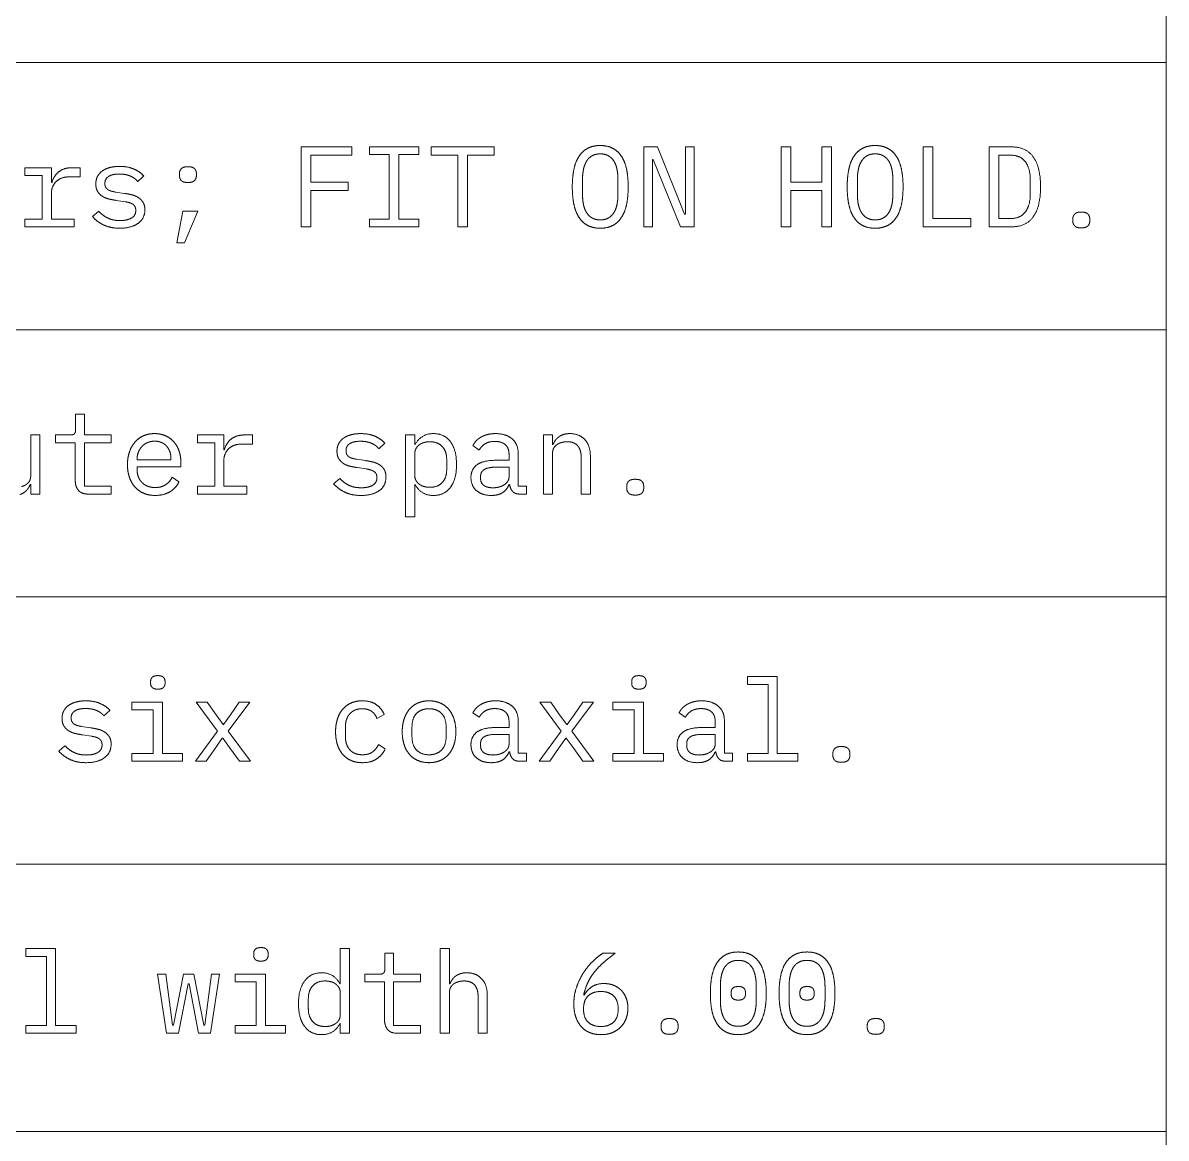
# Model space of a CAD drawing. Header units: millimetres. Extents: x 25 to 584, y 11 to 410.
# Drawn here: x 536.8 to 566.75, y 44.17 to 73.39 of the extents above; entities that cross this region are included whole.
import ezdxf

# ---------------------------------------------------------------- set-up
doc = ezdxf.new("R2010")
doc.units = ezdxf.units.MM
doc.layers.add('dims', color=7, linetype='Continuous', lineweight=5)

msp = doc.modelspace()

# ---------------------------------------------------------------- linework, layer by layer
at = {"layer": 'dims'}
for p, q in [((566.75, 30.35), (566.75, 135.35)), ((432.22, 72.35), (566.75, 72.35)), ((544.098, 70.14), (544.098, 68.046)), ((545.418, 70.14), (544.098, 70.14)), ((545.418, 69.921), (545.418, 70.14)), ((545.88, 70.14), (545.88, 69.939)), ((547.176, 70.14), (545.88, 70.14)), ((547.176, 69.939), (547.176, 70.14)), ((547.503, 70.14), (547.503, 69.921)), ((549.153, 70.14), (547.503, 70.14)), ((549.153, 69.921), (549.153, 70.14)), ((553.068, 70.14), (553.068, 68.046)), ((553.425, 70.14), (553.068, 70.14)), ((554.139, 68.376), (553.425, 70.14)), ((554.16, 70.14), (554.16, 68.376)), ((554.388, 70.14), (554.16, 70.14)), ((554.388, 68.046), (554.388, 70.14)), ((556.668, 70.14), (556.668, 68.046)), ((556.92, 70.14), (556.668, 70.14)), ((556.92, 69.216), (556.92, 70.14)), ((557.736, 70.14), (557.736, 69.216)), ((557.988, 70.14), (557.736, 70.14)), ((557.988, 68.046), (557.988, 70.14)), ((560.388, 70.14), (560.388, 68.046)), ((560.64, 70.14), (560.388, 70.14)), ((560.64, 68.265), (560.64, 70.14)), ((562.113, 70.14), (562.113, 68.046)), ((562.698, 70.14), (562.113, 70.14)), ((544.35, 69.921), (545.418, 69.921)), ((544.35, 69.216), (544.35, 69.921)), ((545.88, 69.939), (546.402, 69.939)), ((546.402, 69.939), (546.402, 68.247)), ((546.654, 69.939), (547.176, 69.939)), ((546.654, 68.247), (546.654, 69.939)), ((547.503, 69.921), (548.202, 69.921)), ((548.202, 69.921), (548.202, 68.046)), ((548.454, 69.921), (549.153, 69.921)), ((548.454, 68.046), (548.454, 69.921)), ((553.296, 69.81), (553.317, 69.81)), ((553.296, 68.046), (553.296, 69.81)), ((553.317, 69.81), (554.031, 68.046)), ((562.365, 69.921), (562.686, 69.921)), ((562.365, 68.265), (562.365, 69.921)), ((536.859, 69.594), (536.859, 69.39)), ((537.552, 69.594), (536.859, 69.594)), ((537.552, 69.204), (537.552, 69.594)), ((538.305, 69.594), (538.089, 69.594)), ((538.305, 69.354), (538.305, 69.594)), ((536.859, 69.39), (537.312, 69.39)), ((537.312, 69.39), (537.312, 68.25)), ((537.567, 69.204), (537.552, 69.204)), ((538.014, 69.354), (538.305, 69.354)), ((539.814, 69.234), (539.97, 69.381)), ((540.906, 69.441), (540.906, 69.387)), ((541.35, 69.387), (541.35, 69.441)), ((545.328, 69.216), (544.35, 69.216)), ((545.328, 68.997), (545.328, 69.216)), ((551.463, 68.922), (551.463, 69.264)), ((552.393, 69.264), (552.393, 68.922)), ((557.736, 69.216), (556.92, 69.216)), ((558.663, 68.922), (558.663, 69.264)), ((559.593, 69.264), (559.593, 68.922)), ((563.193, 69.255), (563.193, 68.931)), ((537.552, 68.25), (537.552, 68.919)), ((539.469, 68.922), (539.226, 68.958)), ((544.35, 68.997), (545.328, 68.997)), ((544.35, 68.046), (544.35, 68.997)), ((556.92, 68.997), (557.736, 68.997)), ((556.92, 68.046), (556.92, 68.997)), ((557.736, 68.997), (557.736, 68.046)), ((539.247, 68.739), (539.49, 68.703)), ((538.791, 68.454), (538.629, 68.313)), ((540.999, 68.454), (540.84, 67.623)), ((541.386, 68.454), (540.999, 68.454)), ((541.041, 67.623), (541.386, 68.454)), ((554.16, 68.376), (554.139, 68.376)), ((536.859, 68.25), (536.859, 68.046)), ((537.312, 68.25), (536.859, 68.25)), ((536.859, 68.046), (538.152, 68.046)), ((538.152, 68.25), (537.552, 68.25)), ((538.152, 68.046), (538.152, 68.25)), ((544.098, 68.046), (544.35, 68.046)), ((545.88, 68.247), (545.88, 68.046)), ((546.402, 68.247), (545.88, 68.247)), ((545.88, 68.046), (547.176, 68.046)), ((547.176, 68.247), (546.654, 68.247)), ((547.176, 68.046), (547.176, 68.247)), ((548.202, 68.046), (548.454, 68.046)), ((553.068, 68.046), (553.296, 68.046)), ((554.031, 68.046), (554.388, 68.046)), ((556.668, 68.046), (556.92, 68.046)), ((557.736, 68.046), (557.988, 68.046)), ((560.388, 68.046), (561.633, 68.046)), ((561.633, 68.265), (560.64, 68.265)), ((561.633, 68.046), (561.633, 68.265)), ((562.113, 68.046), (562.698, 68.046)), ((562.686, 68.265), (562.365, 68.265)), ((564.306, 68.253), (564.306, 68.199)), ((564.75, 68.199), (564.75, 68.253)), ((540.84, 67.623), (541.041, 67.623)), ((432.22, 65.35), (566.75, 65.35)), ((538.186, 63.14), (538.186, 62.735)), ((538.417, 63.14), (538.186, 63.14)), ((538.417, 62.594), (538.417, 63.14)), ((537.01, 62.594), (537.01, 61.52)), ((537.25, 62.594), (537.01, 62.594)), ((537.25, 61.046), (537.25, 62.594)), ((537.661, 62.594), (537.661, 62.39)), ((538.045, 62.594), (537.661, 62.594)), ((539.122, 62.594), (538.417, 62.594)), ((539.122, 62.39), (539.122, 62.594)), ((541.375, 62.594), (541.375, 62.39)), ((542.069, 62.594), (541.375, 62.594)), ((542.069, 62.204), (542.069, 62.594)), ((542.821, 62.594), (542.605, 62.594)), ((542.821, 62.354), (542.821, 62.594)), ((546.829, 62.594), (546.829, 60.446)), ((547.069, 62.594), (546.829, 62.594)), ((547.069, 62.342), (547.069, 62.594)), ((550.439, 62.594), (550.439, 61.046)), ((550.679, 62.594), (550.439, 62.594)), ((550.679, 62.342), (550.679, 62.594)), ((537.661, 62.39), (538.177, 62.39)), ((538.177, 62.39), (538.177, 61.4)), ((538.417, 62.39), (539.122, 62.39)), ((538.417, 61.25), (538.417, 62.39)), ((541.375, 62.39), (541.829, 62.39)), ((541.829, 62.39), (541.829, 61.25)), ((542.53, 62.354), (542.821, 62.354)), ((546.13, 62.234), (546.286, 62.381)), ((547.081, 62.342), (547.069, 62.342)), ((548.594, 62.318), (548.755, 62.198)), ((550.69, 62.342), (550.679, 62.342)), ((542.084, 62.204), (542.069, 62.204)), ((547.069, 61.541), (547.069, 62.099)), ((549.539, 62.084), (549.539, 61.931)), ((549.779, 61.256), (549.779, 62.108)), ((550.679, 61.046), (550.679, 62.12)), ((551.429, 61.997), (551.429, 61.046)), ((551.669, 61.046), (551.669, 62.039)), ((539.797, 61.94), (539.797, 61.961)), ((540.685, 61.94), (539.797, 61.94)), ((539.797, 61.76), (540.944, 61.76)), ((539.797, 61.688), (539.797, 61.76)), ((540.685, 61.973), (540.685, 61.94)), ((540.944, 61.76), (540.944, 61.874)), ((542.069, 61.25), (542.069, 61.919)), ((545.785, 61.922), (545.542, 61.958)), ((545.564, 61.739), (545.806, 61.703)), ((547.906, 61.952), (547.906, 61.688)), ((549.539, 61.931), (549.209, 61.931)), ((549.209, 61.751), (549.539, 61.751)), ((549.539, 61.751), (549.539, 61.496)), ((540.892, 61.367), (540.715, 61.487)), ((545.107, 61.454), (544.945, 61.313)), ((548.794, 61.454), (548.794, 61.517)), ((536.999, 61.298), (537.01, 61.298)), ((537.01, 61.298), (537.01, 61.046)), ((539.122, 61.25), (538.417, 61.25)), ((539.122, 61.046), (539.122, 61.25)), ((541.375, 61.25), (541.375, 61.046)), ((541.829, 61.25), (541.375, 61.25)), ((542.669, 61.25), (542.069, 61.25)), ((542.669, 61.046), (542.669, 61.25)), ((547.069, 61.298), (547.081, 61.298)), ((547.069, 60.446), (547.069, 61.298)), ((549.539, 61.298), (549.554, 61.298)), ((549.994, 61.256), (549.779, 61.256)), ((549.994, 61.046), (549.994, 61.256)), ((552.622, 61.253), (552.622, 61.199)), ((553.066, 61.199), (553.066, 61.253)), ((537.01, 61.046), (537.25, 61.046)), ((538.519, 61.046), (539.122, 61.046)), ((541.375, 61.046), (542.669, 61.046)), ((549.829, 61.046), (549.994, 61.046)), ((550.439, 61.046), (550.679, 61.046)), ((551.429, 61.046), (551.669, 61.046)), ((546.829, 60.446), (547.069, 60.446)), ((432.22, 58.35), (566.75, 58.35)), ((540.151, 56.137), (540.151, 56.089)), ((540.529, 56.089), (540.529, 56.137)), ((552.751, 56.137), (552.751, 56.089)), ((553.129, 56.089), (553.129, 56.137)), ((555.784, 56.266), (555.784, 56.062)), ((556.564, 56.266), (555.784, 56.266)), ((555.784, 56.062), (556.324, 56.062)), ((556.324, 56.062), (556.324, 54.25)), ((556.564, 54.25), (556.564, 56.266)), ((539.662, 55.594), (539.662, 55.39)), ((540.46, 55.594), (539.662, 55.594)), ((540.46, 54.25), (540.46, 55.594)), ((541.342, 55.594), (541.904, 54.832)), ((541.63, 55.594), (541.342, 55.594)), ((541.864, 55.267), (541.63, 55.594)), ((542.182, 54.835), (542.749, 55.594)), ((542.474, 55.594), (542.242, 55.267)), ((542.749, 55.594), (542.474, 55.594)), ((550.342, 55.594), (550.904, 54.832)), ((550.63, 55.594), (550.342, 55.594)), ((550.864, 55.267), (550.63, 55.594)), ((551.182, 54.835), (551.749, 55.594)), ((551.474, 55.594), (551.242, 55.267)), ((551.749, 55.594), (551.474, 55.594)), ((552.262, 55.594), (552.262, 55.39)), ((553.06, 55.594), (552.262, 55.594)), ((553.06, 54.25), (553.06, 55.594)), ((538.93, 55.234), (539.086, 55.381)), ((539.662, 55.39), (540.22, 55.39)), ((540.22, 55.39), (540.22, 54.25)), ((542.05, 55.009), (541.864, 55.267)), ((542.242, 55.267), (542.062, 55.009)), ((546.076, 55.171), (546.269, 55.273)), ((548.594, 55.318), (548.755, 55.198)), ((549.779, 54.256), (549.779, 55.108)), ((551.05, 55.009), (550.864, 55.267)), ((551.242, 55.267), (551.062, 55.009)), ((552.262, 55.39), (552.82, 55.39)), ((552.82, 55.39), (552.82, 54.25)), ((553.994, 55.318), (554.155, 55.198)), ((555.179, 54.256), (555.179, 55.108)), ((538.585, 54.922), (538.342, 54.958)), ((541.904, 54.832), (541.327, 54.046)), ((542.062, 55.009), (542.05, 55.009)), ((542.764, 54.046), (542.182, 54.835)), ((545.254, 54.688), (545.254, 54.952)), ((546.997, 54.709), (546.997, 54.931)), ((547.891, 54.931), (547.891, 54.709)), ((549.539, 54.931), (549.209, 54.931)), ((549.539, 55.084), (549.539, 54.931)), ((550.904, 54.832), (550.327, 54.046)), ((551.062, 55.009), (551.05, 55.009)), ((551.764, 54.046), (551.182, 54.835)), ((554.939, 54.931), (554.609, 54.931)), ((554.939, 55.084), (554.939, 54.931)), ((538.364, 54.739), (538.606, 54.703)), ((541.855, 54.409), (542.026, 54.655)), ((542.026, 54.655), (542.039, 54.655)), ((542.039, 54.655), (542.215, 54.409)), ((548.794, 54.454), (548.794, 54.517)), ((549.209, 54.751), (549.539, 54.751)), ((549.539, 54.751), (549.539, 54.496)), ((550.855, 54.409), (551.026, 54.655)), ((551.026, 54.655), (551.039, 54.655)), ((551.039, 54.655), (551.215, 54.409)), ((554.194, 54.454), (554.194, 54.517)), ((554.609, 54.751), (554.939, 54.751)), ((554.939, 54.751), (554.939, 54.496)), ((537.907, 54.454), (537.745, 54.313)), ((539.662, 54.25), (539.662, 54.046)), ((540.22, 54.25), (539.662, 54.25)), ((540.982, 54.25), (540.46, 54.25)), ((540.982, 54.046), (540.982, 54.25)), ((541.604, 54.046), (541.855, 54.409)), ((542.215, 54.409), (542.476, 54.046)), ((546.292, 54.37), (546.121, 54.487)), ((549.539, 54.298), (549.554, 54.298)), ((549.994, 54.256), (549.779, 54.256)), ((549.994, 54.046), (549.994, 54.256)), ((550.604, 54.046), (550.855, 54.409)), ((551.215, 54.409), (551.476, 54.046)), ((552.262, 54.25), (552.262, 54.046)), ((552.82, 54.25), (552.262, 54.25)), ((553.582, 54.25), (553.06, 54.25)), ((553.582, 54.046), (553.582, 54.25)), ((554.939, 54.298), (554.954, 54.298)), ((555.394, 54.256), (555.179, 54.256)), ((555.394, 54.046), (555.394, 54.256)), ((555.784, 54.25), (555.784, 54.046)), ((556.324, 54.25), (555.784, 54.25)), ((557.104, 54.25), (556.564, 54.25)), ((557.104, 54.046), (557.104, 54.25)), ((558.022, 54.253), (558.022, 54.199)), ((558.466, 54.199), (558.466, 54.253)), ((539.662, 54.046), (540.982, 54.046)), ((541.327, 54.046), (541.604, 54.046)), ((542.476, 54.046), (542.764, 54.046)), ((549.829, 54.046), (549.994, 54.046)), ((550.327, 54.046), (550.604, 54.046)), ((551.476, 54.046), (551.764, 54.046)), ((552.262, 54.046), (553.582, 54.046)), ((555.229, 54.046), (555.394, 54.046)), ((555.784, 54.046), (557.104, 54.046)), ((432.22, 51.35), (566.75, 51.35)), ((536.884, 49.141), (536.884, 48.937)), ((537.664, 49.141), (536.884, 49.141)), ((537.664, 47.126), (537.664, 49.141)), ((545.119, 49.141), (545.119, 48.217)), ((545.359, 49.141), (545.119, 49.141)), ((545.359, 46.921), (545.359, 49.141)), ((547.739, 49.141), (547.739, 46.921)), ((547.979, 49.141), (547.739, 49.141)), ((547.979, 48.217), (547.979, 49.141)), ((536.884, 48.937), (537.424, 48.937)), ((537.424, 48.937), (537.424, 47.126)), ((542.851, 49.012), (542.851, 48.964)), ((543.229, 48.964), (543.229, 49.012)), ((546.286, 49.016), (546.286, 48.611)), ((546.517, 49.016), (546.286, 49.016)), ((546.517, 48.469), (546.517, 49.016)), ((552.319, 49.016), (551.995, 49.016)), ((540.334, 48.469), (540.571, 46.921)), ((540.547, 48.469), (540.334, 48.469)), ((540.724, 47.131), (540.547, 48.469)), ((541.015, 48.469), (540.751, 47.131)), ((540.884, 46.921), (541.135, 48.217)), ((541.279, 48.469), (541.015, 48.469)), ((541.135, 48.217), (541.159, 48.217)), ((541.159, 48.217), (541.405, 46.921)), ((541.544, 47.131), (541.279, 48.469)), ((541.747, 48.469), (541.57, 47.131)), ((541.717, 46.921), (541.954, 48.469)), ((541.954, 48.469), (541.747, 48.469)), ((542.362, 48.469), (542.362, 48.266)), ((543.16, 48.469), (542.362, 48.469)), ((542.362, 48.266), (542.92, 48.266)), ((542.92, 48.266), (542.92, 47.126)), ((543.16, 47.126), (543.16, 48.469)), ((545.119, 48.217), (545.107, 48.217)), ((545.761, 48.469), (545.761, 48.266)), ((546.145, 48.469), (545.761, 48.469)), ((545.761, 48.266), (546.277, 48.266)), ((546.277, 48.266), (546.277, 47.276)), ((547.222, 48.469), (546.517, 48.469)), ((546.517, 48.266), (547.222, 48.266)), ((546.517, 47.126), (546.517, 48.266)), ((547.222, 48.266), (547.222, 48.469)), ((547.99, 48.217), (547.979, 48.217)), ((545.119, 47.974), (545.119, 47.416)), ((547.979, 46.921), (547.979, 47.996)), ((548.969, 46.921), (548.969, 47.914)), ((551.509, 47.924), (551.494, 47.929)), ((555.074, 47.797), (555.074, 48.139)), ((555.359, 48.001), (555.359, 47.936)), ((555.73, 47.936), (555.73, 48.001)), ((556.015, 48.139), (556.015, 47.797)), ((556.874, 47.797), (556.874, 48.139)), ((557.159, 48.001), (557.159, 47.936)), ((557.53, 47.936), (557.53, 48.001)), ((557.815, 48.139), (557.815, 47.797)), ((544.282, 47.564), (544.282, 47.827)), ((548.729, 47.872), (548.729, 46.921)), ((551.491, 47.546), (551.491, 47.569)), ((552.397, 47.569), (552.397, 47.546)), ((536.884, 47.126), (536.884, 46.921)), ((537.424, 47.126), (536.884, 47.126)), ((538.204, 47.126), (537.664, 47.126)), ((538.204, 46.921), (538.204, 47.126)), ((540.751, 47.131), (540.724, 47.131)), ((541.57, 47.131), (541.544, 47.131)), ((542.362, 47.126), (542.362, 46.921)), ((542.92, 47.126), (542.362, 47.126)), ((543.682, 47.126), (543.16, 47.126)), ((543.682, 46.921), (543.682, 47.126)), ((545.107, 47.174), (545.119, 47.174)), ((545.119, 47.174), (545.119, 46.921)), ((547.222, 47.126), (546.517, 47.126)), ((547.222, 46.921), (547.222, 47.126)), ((553.522, 47.129), (553.522, 47.074)), ((553.966, 47.074), (553.966, 47.129)), ((558.922, 47.129), (558.922, 47.074)), ((559.366, 47.074), (559.366, 47.129)), ((536.884, 46.921), (538.204, 46.921)), ((540.571, 46.921), (540.884, 46.921)), ((541.405, 46.921), (541.717, 46.921)), ((542.362, 46.921), (543.682, 46.921)), ((545.119, 46.921), (545.359, 46.921)), ((546.619, 46.921), (547.222, 46.921)), ((547.739, 46.921), (547.979, 46.921)), ((548.729, 46.921), (548.969, 46.921)), ((432.22, 44.35), (566.75, 44.35))]:
    msp.add_line(p, q, dxfattribs=at)
for points in [[(551.37, 69.891), (551.46, 70.029), (551.598, 70.102)], [(551.598, 70.102), (551.736, 70.176), (551.928, 70.176)], [(551.928, 70.176), (552.12, 70.176), (552.258, 70.102)], [(552.258, 70.102), (552.396, 70.029), (552.486, 69.891)], [(558.57, 69.891), (558.66, 70.029), (558.798, 70.102)], [(558.798, 70.102), (558.936, 70.176), (559.128, 70.176)], [(559.128, 70.176), (559.32, 70.176), (559.458, 70.102)], [(559.458, 70.102), (559.596, 70.029), (559.686, 69.891)], [(562.698, 70.14), (563.082, 70.14), (563.271, 69.876)], [(551.238, 69.55), (551.28, 69.753), (551.37, 69.891)], [(551.715, 69.907), (551.628, 69.858), (551.571, 69.768)], [(551.928, 69.957), (551.802, 69.957), (551.715, 69.907)], [(552.141, 69.907), (552.054, 69.957), (551.928, 69.957)], [(552.285, 69.768), (552.228, 69.858), (552.141, 69.907)], [(552.486, 69.891), (552.576, 69.753), (552.618, 69.55)], [(558.438, 69.55), (558.48, 69.753), (558.57, 69.891)], [(558.915, 69.907), (558.828, 69.858), (558.771, 69.768)], [(559.128, 69.957), (559.002, 69.957), (558.915, 69.907)], [(559.341, 69.907), (559.254, 69.957), (559.128, 69.957)], [(559.485, 69.768), (559.428, 69.858), (559.341, 69.907)], [(559.686, 69.891), (559.776, 69.753), (559.818, 69.55)], [(563.065, 69.747), (562.938, 69.921), (562.686, 69.921)], [(563.271, 69.876), (563.46, 69.612), (563.46, 69.093)], [(537.567, 69.204), (537.615, 69.387), (537.749, 69.49)], [(537.749, 69.49), (537.882, 69.594), (538.089, 69.594)], [(538.762, 69.37), (538.809, 69.456), (538.893, 69.514)], [(538.893, 69.514), (538.977, 69.573), (539.091, 69.601)], [(539.091, 69.601), (539.205, 69.63), (539.34, 69.63)], [(539.34, 69.63), (539.55, 69.63), (539.704, 69.564)], [(539.704, 69.564), (539.859, 69.498), (539.97, 69.381)], [(540.906, 69.441), (540.906, 69.519), (540.955, 69.57)], [(540.955, 69.57), (541.005, 69.621), (541.128, 69.621)], [(541.128, 69.621), (541.251, 69.621), (541.3, 69.57)], [(541.3, 69.57), (541.35, 69.519), (541.35, 69.441)], [(551.196, 69.093), (551.196, 69.348), (551.238, 69.55)], [(551.488, 69.549), (551.463, 69.42), (551.463, 69.264)], [(551.571, 69.768), (551.514, 69.678), (551.488, 69.549)], [(552.367, 69.549), (552.342, 69.678), (552.285, 69.768)], [(552.393, 69.264), (552.393, 69.42), (552.367, 69.549)], [(552.618, 69.55), (552.66, 69.348), (552.66, 69.093)], [(558.396, 69.093), (558.396, 69.348), (558.438, 69.55)], [(558.688, 69.549), (558.663, 69.42), (558.663, 69.264)], [(558.771, 69.768), (558.714, 69.678), (558.688, 69.549)], [(559.567, 69.549), (559.542, 69.678), (559.485, 69.768)], [(559.593, 69.264), (559.593, 69.42), (559.567, 69.549)], [(559.818, 69.55), (559.86, 69.348), (559.86, 69.093)], [(563.193, 69.255), (563.193, 69.573), (563.065, 69.747)], [(537.68, 69.234), (537.552, 69.114), (537.552, 68.919)], [(538.014, 69.354), (537.807, 69.354), (537.68, 69.234)], [(538.716, 69.168), (538.716, 69.285), (538.762, 69.37)], [(539.05, 69.366), (538.953, 69.303), (538.953, 69.183)], [(538.953, 69.183), (538.953, 69.123), (538.975, 69.082)], [(539.331, 69.429), (539.148, 69.429), (539.05, 69.366)], [(539.511, 69.411), (539.433, 69.429), (539.331, 69.429)], [(539.647, 69.364), (539.589, 69.393), (539.511, 69.411)], [(539.746, 69.301), (539.706, 69.336), (539.647, 69.364)], [(539.814, 69.234), (539.787, 69.267), (539.746, 69.301)], [(540.955, 69.258), (540.906, 69.309), (540.906, 69.387)], [(541.128, 69.207), (541.005, 69.207), (540.955, 69.258)], [(541.3, 69.258), (541.251, 69.207), (541.128, 69.207)], [(541.35, 69.387), (541.35, 69.309), (541.3, 69.258)], [(538.768, 68.964), (538.716, 69.042), (538.716, 69.168)], [(538.899, 68.839), (538.821, 68.886), (538.768, 68.964)], [(538.975, 69.082), (538.998, 69.042), (539.037, 69.018)], [(539.037, 69.018), (539.076, 68.994), (539.125, 68.98)], [(539.125, 68.98), (539.175, 68.967), (539.226, 68.958)], [(539.469, 68.922), (539.553, 68.91), (539.646, 68.889)], [(539.646, 68.889), (539.739, 68.868), (539.817, 68.821)], [(551.238, 68.634), (551.196, 68.835), (551.196, 69.093)], [(551.463, 68.922), (551.463, 68.763), (551.488, 68.635)], [(552.367, 68.635), (552.393, 68.763), (552.393, 68.922)], [(552.66, 69.093), (552.66, 68.835), (552.618, 68.634)], [(558.438, 68.634), (558.396, 68.835), (558.396, 69.093)], [(558.663, 68.922), (558.663, 68.763), (558.688, 68.635)], [(559.567, 68.635), (559.593, 68.763), (559.593, 68.922)], [(559.86, 69.093), (559.86, 68.835), (559.818, 68.634)], [(563.065, 68.439), (563.193, 68.613), (563.193, 68.931)], [(563.46, 69.093), (563.46, 68.574), (563.271, 68.31)], [(539.071, 68.772), (538.977, 68.793), (538.899, 68.839)], [(539.247, 68.739), (539.166, 68.751), (539.071, 68.772)], [(539.592, 68.68), (539.544, 68.694), (539.49, 68.703)], [(539.679, 68.643), (539.64, 68.667), (539.592, 68.68)], [(539.74, 68.578), (539.718, 68.619), (539.679, 68.643)], [(539.763, 68.478), (539.763, 68.538), (539.74, 68.578)], [(539.817, 68.821), (539.895, 68.775), (539.947, 68.697)], [(539.947, 68.697), (540, 68.619), (540, 68.493)], [(551.37, 68.295), (551.28, 68.433), (551.238, 68.634)], [(551.488, 68.635), (551.514, 68.508), (551.571, 68.418)], [(552.285, 68.418), (552.342, 68.508), (552.367, 68.635)], [(552.618, 68.634), (552.576, 68.433), (552.486, 68.295)], [(558.57, 68.295), (558.48, 68.433), (558.438, 68.634)], [(558.688, 68.635), (558.714, 68.508), (558.771, 68.418)], [(559.485, 68.418), (559.542, 68.508), (559.567, 68.635)], [(559.818, 68.634), (559.776, 68.433), (559.686, 68.295)], [(538.927, 68.092), (538.752, 68.175), (538.629, 68.313)], [(538.791, 68.454), (538.902, 68.337), (539.034, 68.274)], [(539.352, 68.211), (539.532, 68.211), (539.647, 68.275)], [(539.647, 68.275), (539.763, 68.34), (539.763, 68.478)], [(540, 68.493), (540, 68.262), (539.821, 68.136)], [(551.598, 68.083), (551.46, 68.157), (551.37, 68.295)], [(551.571, 68.418), (551.628, 68.328), (551.715, 68.278)], [(551.715, 68.278), (551.802, 68.229), (551.928, 68.229)], [(551.928, 68.229), (552.054, 68.229), (552.141, 68.278)], [(552.141, 68.278), (552.228, 68.328), (552.285, 68.418)], [(552.486, 68.295), (552.396, 68.157), (552.258, 68.083)], [(558.798, 68.083), (558.66, 68.157), (558.57, 68.295)], [(558.771, 68.418), (558.828, 68.328), (558.915, 68.278)], [(558.915, 68.278), (559.002, 68.229), (559.128, 68.229)], [(559.128, 68.229), (559.254, 68.229), (559.341, 68.278)], [(559.341, 68.278), (559.428, 68.328), (559.485, 68.418)], [(559.686, 68.295), (559.596, 68.157), (559.458, 68.083)], [(562.686, 68.265), (562.938, 68.265), (563.065, 68.439)], [(563.271, 68.31), (563.082, 68.046), (562.698, 68.046)], [(564.306, 68.253), (564.306, 68.331), (564.355, 68.382)], [(564.355, 68.382), (564.405, 68.433), (564.528, 68.433)], [(564.528, 68.433), (564.651, 68.433), (564.7, 68.382)], [(564.7, 68.382), (564.75, 68.331), (564.75, 68.253)], [(539.346, 68.01), (539.103, 68.01), (538.927, 68.092)], [(539.034, 68.274), (539.166, 68.211), (539.352, 68.211)], [(539.821, 68.136), (539.643, 68.01), (539.346, 68.01)], [(551.928, 68.01), (551.736, 68.01), (551.598, 68.083)], [(552.258, 68.083), (552.12, 68.01), (551.928, 68.01)], [(559.128, 68.01), (558.936, 68.01), (558.798, 68.083)], [(559.458, 68.083), (559.32, 68.01), (559.128, 68.01)], [(564.355, 68.07), (564.306, 68.121), (564.306, 68.199)], [(564.528, 68.019), (564.405, 68.019), (564.355, 68.07)], [(564.7, 68.07), (564.651, 68.019), (564.528, 68.019)], [(564.75, 68.199), (564.75, 68.121), (564.7, 68.07)], [(538.045, 62.594), (538.124, 62.594), (538.155, 62.625)], [(538.155, 62.625), (538.186, 62.657), (538.186, 62.735)], [(539.967, 62.573), (540.097, 62.63), (540.256, 62.63)], [(540.256, 62.63), (540.412, 62.63), (540.54, 62.573)], [(542.265, 62.49), (542.399, 62.594), (542.605, 62.594)], [(545.209, 62.514), (545.294, 62.573), (545.407, 62.601)], [(545.407, 62.601), (545.521, 62.63), (545.656, 62.63)], [(545.656, 62.63), (545.866, 62.63), (546.021, 62.564)], [(547.081, 62.342), (547.231, 62.63), (547.559, 62.63)], [(547.559, 62.63), (547.844, 62.63), (548.004, 62.417)], [(548.8, 62.535), (548.875, 62.579), (548.971, 62.604)], [(548.971, 62.604), (549.067, 62.63), (549.184, 62.63)], [(549.184, 62.63), (549.457, 62.63), (549.618, 62.492)], [(550.839, 62.543), (550.891, 62.582), (550.963, 62.606)], [(550.963, 62.606), (551.035, 62.63), (551.131, 62.63)], [(551.131, 62.63), (551.374, 62.63), (551.521, 62.475)], [(539.598, 62.153), (539.65, 62.303), (539.743, 62.409)], [(539.743, 62.409), (539.836, 62.516), (539.967, 62.573)], [(539.928, 62.297), (539.866, 62.234), (539.832, 62.148)], [(540.073, 62.396), (539.989, 62.36), (539.928, 62.297)], [(540.256, 62.432), (540.157, 62.432), (540.073, 62.396)], [(540.432, 62.399), (540.352, 62.432), (540.256, 62.432)], [(540.567, 62.304), (540.511, 62.366), (540.432, 62.399)], [(540.54, 62.573), (540.667, 62.516), (540.757, 62.415)], [(540.654, 62.159), (540.622, 62.243), (540.567, 62.304)], [(540.757, 62.415), (540.847, 62.315), (540.895, 62.177)], [(542.084, 62.204), (542.131, 62.387), (542.265, 62.49)], [(542.53, 62.354), (542.324, 62.354), (542.196, 62.234)], [(545.032, 62.168), (545.032, 62.285), (545.079, 62.37)], [(545.079, 62.37), (545.125, 62.456), (545.209, 62.514)], [(545.367, 62.366), (545.269, 62.303), (545.269, 62.183)], [(545.647, 62.429), (545.464, 62.429), (545.367, 62.366)], [(545.827, 62.411), (545.749, 62.429), (545.647, 62.429)], [(545.964, 62.364), (545.905, 62.393), (545.827, 62.411)], [(546.063, 62.301), (546.022, 62.336), (545.964, 62.364)], [(546.021, 62.564), (546.175, 62.498), (546.286, 62.381)], [(546.13, 62.234), (546.104, 62.267), (546.063, 62.301)], [(547.186, 62.334), (547.132, 62.294), (547.101, 62.235)], [(547.312, 62.396), (547.24, 62.375), (547.186, 62.334)], [(547.465, 62.417), (547.384, 62.417), (547.312, 62.396)], [(547.791, 62.289), (547.675, 62.417), (547.465, 62.417)], [(547.906, 61.952), (547.906, 62.162), (547.791, 62.289)], [(548.004, 62.417), (548.164, 62.204), (548.164, 61.82)], [(548.594, 62.318), (548.624, 62.378), (548.674, 62.435)], [(548.674, 62.435), (548.725, 62.492), (548.8, 62.535)], [(548.914, 62.364), (548.815, 62.303), (548.755, 62.198)], [(549.169, 62.426), (549.014, 62.426), (548.914, 62.364)], [(549.442, 62.34), (549.346, 62.426), (549.169, 62.426)], [(549.539, 62.084), (549.539, 62.255), (549.442, 62.34)], [(549.618, 62.492), (549.779, 62.354), (549.779, 62.108)], [(550.69, 62.342), (550.714, 62.399), (550.75, 62.451)], [(550.798, 62.345), (550.744, 62.309), (550.711, 62.252)], [(550.75, 62.451), (550.786, 62.504), (550.839, 62.543)], [(550.921, 62.399), (550.852, 62.381), (550.798, 62.345)], [(551.062, 62.417), (550.99, 62.417), (550.921, 62.399)], [(551.335, 62.313), (551.242, 62.417), (551.062, 62.417)], [(551.429, 61.997), (551.429, 62.21), (551.335, 62.313)], [(551.521, 62.475), (551.669, 62.321), (551.669, 62.039)], [(539.545, 61.817), (539.545, 62.003), (539.598, 62.153)], [(539.832, 62.148), (539.797, 62.063), (539.797, 61.961)], [(540.685, 61.973), (540.685, 62.075), (540.654, 62.159)], [(540.895, 62.177), (540.944, 62.039), (540.944, 61.874)], [(542.196, 62.234), (542.069, 62.114), (542.069, 61.919)], [(545.085, 61.964), (545.032, 62.042), (545.032, 62.168)], [(545.269, 62.183), (545.269, 62.123), (545.292, 62.082)], [(545.292, 62.082), (545.314, 62.042), (545.353, 62.018)], [(545.353, 62.018), (545.392, 61.994), (545.442, 61.98)], [(547.101, 62.235), (547.069, 62.177), (547.069, 62.099)], [(550.711, 62.252), (550.679, 62.195), (550.679, 62.12)], [(539.596, 61.485), (539.545, 61.634), (539.545, 61.817)], [(539.797, 61.688), (539.797, 61.586), (539.83, 61.499)], [(545.215, 61.839), (545.137, 61.886), (545.085, 61.964)], [(545.388, 61.772), (545.294, 61.793), (545.215, 61.839)], [(545.564, 61.739), (545.482, 61.751), (545.388, 61.772)], [(545.442, 61.98), (545.491, 61.967), (545.542, 61.958)], [(545.785, 61.922), (545.869, 61.91), (545.962, 61.889)], [(545.908, 61.68), (545.86, 61.694), (545.806, 61.703)], [(545.962, 61.889), (546.055, 61.868), (546.133, 61.821)], [(546.133, 61.821), (546.211, 61.775), (546.264, 61.697)], [(546.264, 61.697), (546.316, 61.619), (546.316, 61.493)], [(547.791, 61.35), (547.906, 61.478), (547.906, 61.688)], [(548.164, 61.82), (548.164, 61.436), (548.004, 61.223)], [(548.542, 61.481), (548.542, 61.697), (548.7, 61.814)], [(548.7, 61.814), (548.857, 61.931), (549.209, 61.931)], [(548.893, 61.691), (548.794, 61.631), (548.794, 61.517)], [(549.209, 61.751), (548.992, 61.751), (548.893, 61.691)], [(536.977, 61.386), (537.01, 61.442), (537.01, 61.52)], [(538.26, 61.145), (538.177, 61.244), (538.177, 61.4)], [(539.742, 61.23), (539.647, 61.337), (539.596, 61.485)], [(539.83, 61.499), (539.864, 61.412), (539.925, 61.349)], [(540.541, 61.289), (540.655, 61.361), (540.715, 61.487)], [(545.107, 61.454), (545.219, 61.337), (545.35, 61.274)], [(545.995, 61.643), (545.956, 61.667), (545.908, 61.68)], [(545.964, 61.275), (546.079, 61.34), (546.079, 61.478)], [(546.057, 61.578), (546.034, 61.619), (545.995, 61.643)], [(546.079, 61.478), (546.079, 61.538), (546.057, 61.578)], [(546.316, 61.493), (546.316, 61.262), (546.138, 61.136)], [(547.069, 61.541), (547.069, 61.463), (547.101, 61.404)], [(547.101, 61.404), (547.132, 61.346), (547.186, 61.305)], [(548.686, 61.136), (548.542, 61.262), (548.542, 61.481)], [(548.794, 61.454), (548.794, 61.334), (548.88, 61.272)], [(549.507, 61.383), (549.539, 61.436), (549.539, 61.496)], [(552.672, 61.382), (552.721, 61.433), (552.844, 61.433)], [(552.844, 61.433), (552.967, 61.433), (553.017, 61.382)], [(536.85, 61.097), (536.797, 61.058), (536.725, 61.034)], [(536.767, 61.241), (536.836, 61.259), (536.89, 61.295)], [(536.938, 61.188), (536.902, 61.136), (536.85, 61.097)], [(536.89, 61.295), (536.944, 61.331), (536.977, 61.386)], [(536.999, 61.298), (536.974, 61.241), (536.938, 61.188)], [(538.519, 61.046), (538.342, 61.046), (538.26, 61.145)], [(539.97, 61.067), (539.836, 61.124), (539.742, 61.23)], [(539.925, 61.349), (539.986, 61.286), (540.075, 61.251)], [(540.075, 61.251), (540.164, 61.217), (540.271, 61.217)], [(540.271, 61.217), (540.427, 61.217), (540.541, 61.289)], [(540.663, 61.11), (540.502, 61.01), (540.271, 61.01)], [(540.892, 61.367), (540.824, 61.211), (540.663, 61.11)], [(545.244, 61.093), (545.069, 61.175), (544.945, 61.313)], [(545.662, 61.01), (545.419, 61.01), (545.244, 61.093)], [(545.35, 61.274), (545.482, 61.211), (545.669, 61.211)], [(546.138, 61.136), (545.959, 61.01), (545.662, 61.01)], [(545.669, 61.211), (545.849, 61.211), (545.964, 61.275)], [(547.559, 61.01), (547.231, 61.01), (547.081, 61.298)], [(547.186, 61.305), (547.24, 61.265), (547.312, 61.244)], [(547.312, 61.244), (547.384, 61.223), (547.465, 61.223)], [(547.465, 61.223), (547.675, 61.223), (547.791, 61.35)], [(548.004, 61.223), (547.844, 61.01), (547.559, 61.01)], [(549.074, 61.01), (548.83, 61.01), (548.686, 61.136)], [(548.88, 61.272), (548.965, 61.211), (549.115, 61.211)], [(549.115, 61.211), (549.209, 61.211), (549.285, 61.233)], [(549.285, 61.233), (549.361, 61.256), (549.418, 61.293)], [(549.539, 61.298), (549.487, 61.163), (549.375, 61.086)], [(549.418, 61.293), (549.475, 61.331), (549.507, 61.383)], [(549.629, 61.118), (549.569, 61.19), (549.554, 61.298)], [(549.829, 61.046), (549.689, 61.046), (549.629, 61.118)], [(552.622, 61.253), (552.622, 61.331), (552.672, 61.382)], [(552.672, 61.07), (552.622, 61.121), (552.622, 61.199)], [(553.017, 61.382), (553.066, 61.331), (553.066, 61.253)], [(553.066, 61.199), (553.066, 61.121), (553.017, 61.07)], [(540.271, 61.01), (540.104, 61.01), (539.97, 61.067)], [(549.375, 61.086), (549.262, 61.01), (549.074, 61.01)], [(552.844, 61.019), (552.721, 61.019), (552.672, 61.07)], [(553.017, 61.07), (552.967, 61.019), (552.844, 61.019)], [(540.151, 56.137), (540.151, 56.203), (540.193, 56.246)], [(540.193, 55.979), (540.151, 56.023), (540.151, 56.089)], [(540.193, 56.246), (540.235, 56.29), (540.34, 56.29)], [(540.34, 56.29), (540.445, 56.29), (540.487, 56.246)], [(540.487, 56.246), (540.529, 56.203), (540.529, 56.137)], [(540.529, 56.089), (540.529, 56.023), (540.487, 55.979)], [(552.751, 56.137), (552.751, 56.203), (552.793, 56.246)], [(552.793, 55.979), (552.751, 56.023), (552.751, 56.089)], [(552.793, 56.246), (552.835, 56.29), (552.94, 56.29)], [(552.94, 56.29), (553.045, 56.29), (553.087, 56.246)], [(553.087, 56.246), (553.129, 56.203), (553.129, 56.137)], [(553.129, 56.089), (553.129, 56.023), (553.087, 55.979)], [(540.34, 55.936), (540.235, 55.936), (540.193, 55.979)], [(540.487, 55.979), (540.445, 55.936), (540.34, 55.936)], [(552.94, 55.936), (552.835, 55.936), (552.793, 55.979)], [(553.087, 55.979), (553.045, 55.936), (552.94, 55.936)], [(537.879, 55.37), (537.925, 55.456), (538.009, 55.514)], [(538.009, 55.514), (538.094, 55.573), (538.207, 55.601)], [(538.447, 55.429), (538.264, 55.429), (538.167, 55.366)], [(538.207, 55.601), (538.321, 55.63), (538.456, 55.63)], [(538.627, 55.411), (538.549, 55.429), (538.447, 55.429)], [(538.456, 55.63), (538.666, 55.63), (538.821, 55.564)], [(538.764, 55.364), (538.705, 55.393), (538.627, 55.411)], [(538.821, 55.564), (538.975, 55.498), (539.086, 55.381)], [(545.044, 55.153), (545.092, 55.303), (545.182, 55.409)], [(545.182, 55.409), (545.272, 55.516), (545.401, 55.573)], [(545.401, 55.573), (545.53, 55.63), (545.695, 55.63)], [(545.695, 55.423), (545.59, 55.423), (545.508, 55.388)], [(545.695, 55.63), (545.92, 55.63), (546.061, 55.531)], [(545.937, 55.357), (545.839, 55.423), (545.695, 55.423)], [(546.061, 55.531), (546.202, 55.432), (546.269, 55.273)], [(546.79, 55.153), (546.839, 55.303), (546.93, 55.409)], [(546.93, 55.409), (547.021, 55.516), (547.152, 55.573)], [(547.444, 55.423), (547.244, 55.423), (547.12, 55.303)], [(547.152, 55.573), (547.282, 55.63), (547.444, 55.63)], [(547.444, 55.63), (547.606, 55.63), (547.737, 55.573)], [(547.768, 55.303), (547.645, 55.423), (547.444, 55.423)], [(547.737, 55.573), (547.867, 55.516), (547.959, 55.409)], [(547.959, 55.409), (548.05, 55.303), (548.098, 55.153)], [(548.594, 55.318), (548.624, 55.378), (548.674, 55.435)], [(548.674, 55.435), (548.725, 55.492), (548.8, 55.535)], [(548.8, 55.535), (548.875, 55.579), (548.971, 55.604)], [(549.169, 55.426), (549.014, 55.426), (548.914, 55.364)], [(548.971, 55.604), (549.067, 55.63), (549.184, 55.63)], [(549.442, 55.34), (549.346, 55.426), (549.169, 55.426)], [(549.184, 55.63), (549.457, 55.63), (549.618, 55.492)], [(549.618, 55.492), (549.779, 55.354), (549.779, 55.108)], [(553.994, 55.318), (554.024, 55.378), (554.074, 55.435)], [(554.074, 55.435), (554.125, 55.492), (554.2, 55.535)], [(554.2, 55.535), (554.275, 55.579), (554.371, 55.604)], [(554.569, 55.426), (554.414, 55.426), (554.314, 55.364)], [(554.371, 55.604), (554.467, 55.63), (554.584, 55.63)], [(554.842, 55.34), (554.746, 55.426), (554.569, 55.426)], [(554.584, 55.63), (554.857, 55.63), (555.018, 55.492)], [(555.018, 55.492), (555.179, 55.354), (555.179, 55.108)], [(537.832, 55.168), (537.832, 55.285), (537.879, 55.37)], [(537.885, 54.964), (537.832, 55.042), (537.832, 55.168)], [(538.167, 55.366), (538.069, 55.303), (538.069, 55.183)], [(538.069, 55.183), (538.069, 55.123), (538.092, 55.082)], [(538.863, 55.301), (538.822, 55.336), (538.764, 55.364)], [(538.93, 55.234), (538.904, 55.267), (538.863, 55.301)], [(544.996, 54.82), (544.996, 55.003), (545.044, 55.153)], [(545.283, 55.141), (545.254, 55.054), (545.254, 54.952)], [(545.368, 55.291), (545.311, 55.228), (545.283, 55.141)], [(545.508, 55.388), (545.425, 55.354), (545.368, 55.291)], [(546.076, 55.171), (546.034, 55.291), (545.937, 55.357)], [(546.742, 54.82), (546.742, 55.003), (546.79, 55.153)], [(547.12, 55.303), (546.997, 55.183), (546.997, 54.931)], [(547.891, 54.931), (547.891, 55.183), (547.768, 55.303)], [(548.098, 55.153), (548.146, 55.003), (548.146, 54.82)], [(548.914, 55.364), (548.815, 55.303), (548.755, 55.198)], [(549.539, 55.084), (549.539, 55.255), (549.442, 55.34)], [(554.314, 55.364), (554.215, 55.303), (554.155, 55.198)], [(554.939, 55.084), (554.939, 55.255), (554.842, 55.34)], [(538.015, 54.839), (537.937, 54.886), (537.885, 54.964)], [(538.188, 54.772), (538.094, 54.793), (538.015, 54.839)], [(538.092, 55.082), (538.114, 55.042), (538.153, 55.018)], [(538.153, 55.018), (538.192, 54.994), (538.242, 54.98)], [(538.242, 54.98), (538.291, 54.967), (538.342, 54.958)], [(538.585, 54.922), (538.669, 54.91), (538.762, 54.889)], [(538.762, 54.889), (538.855, 54.868), (538.933, 54.821)], [(538.933, 54.821), (539.011, 54.775), (539.064, 54.697)], [(545.043, 54.487), (544.996, 54.637), (544.996, 54.82)], [(546.79, 54.485), (546.742, 54.634), (546.742, 54.82)], [(548.146, 54.82), (548.146, 54.634), (548.098, 54.485)], [(548.542, 54.481), (548.542, 54.697), (548.7, 54.814)], [(548.7, 54.814), (548.857, 54.931), (549.209, 54.931)], [(553.942, 54.481), (553.942, 54.697), (554.1, 54.814)], [(554.1, 54.814), (554.257, 54.931), (554.609, 54.931)], [(538.364, 54.739), (538.282, 54.751), (538.188, 54.772)], [(538.708, 54.68), (538.66, 54.694), (538.606, 54.703)], [(538.795, 54.643), (538.756, 54.667), (538.708, 54.68)], [(538.857, 54.578), (538.834, 54.619), (538.795, 54.643)], [(538.879, 54.478), (538.879, 54.538), (538.857, 54.578)], [(539.064, 54.697), (539.116, 54.619), (539.116, 54.493)], [(545.254, 54.688), (545.254, 54.586), (545.283, 54.499)], [(546.997, 54.709), (546.997, 54.457), (547.12, 54.337)], [(547.768, 54.337), (547.891, 54.457), (547.891, 54.709)], [(548.893, 54.691), (548.794, 54.631), (548.794, 54.517)], [(549.209, 54.751), (548.992, 54.751), (548.893, 54.691)], [(554.293, 54.691), (554.194, 54.631), (554.194, 54.517)], [(554.609, 54.751), (554.392, 54.751), (554.293, 54.691)], [(538.044, 54.093), (537.869, 54.175), (537.745, 54.313)], [(537.907, 54.454), (538.019, 54.337), (538.15, 54.274)], [(538.15, 54.274), (538.282, 54.211), (538.469, 54.211)], [(538.469, 54.211), (538.649, 54.211), (538.764, 54.275)], [(538.764, 54.275), (538.879, 54.34), (538.879, 54.478)], [(539.116, 54.493), (539.116, 54.262), (538.938, 54.136)], [(545.179, 54.232), (545.089, 54.337), (545.043, 54.487)], [(545.4, 54.068), (545.269, 54.127), (545.179, 54.232)], [(545.283, 54.499), (545.311, 54.412), (545.368, 54.349)], [(545.368, 54.349), (545.425, 54.286), (545.509, 54.251)], [(545.509, 54.251), (545.594, 54.217), (545.701, 54.217)], [(545.701, 54.217), (545.857, 54.217), (545.959, 54.289)], [(545.959, 54.289), (546.061, 54.361), (546.121, 54.487)], [(546.292, 54.37), (546.224, 54.214), (546.078, 54.112)], [(546.93, 54.23), (546.839, 54.337), (546.79, 54.485)], [(547.152, 54.067), (547.021, 54.124), (546.93, 54.23)], [(547.12, 54.337), (547.244, 54.217), (547.444, 54.217)], [(547.444, 54.217), (547.645, 54.217), (547.768, 54.337)], [(547.959, 54.23), (547.867, 54.124), (547.737, 54.067)], [(548.098, 54.485), (548.05, 54.337), (547.959, 54.23)], [(548.686, 54.136), (548.542, 54.262), (548.542, 54.481)], [(548.794, 54.454), (548.794, 54.334), (548.88, 54.272)], [(548.88, 54.272), (548.965, 54.211), (549.115, 54.211)], [(549.115, 54.211), (549.209, 54.211), (549.285, 54.233)], [(549.285, 54.233), (549.361, 54.256), (549.418, 54.293)], [(549.539, 54.298), (549.487, 54.163), (549.375, 54.086)], [(549.418, 54.293), (549.475, 54.331), (549.507, 54.383)], [(549.507, 54.383), (549.539, 54.436), (549.539, 54.496)], [(549.629, 54.118), (549.569, 54.19), (549.554, 54.298)], [(554.086, 54.136), (553.942, 54.262), (553.942, 54.481)], [(554.194, 54.454), (554.194, 54.334), (554.28, 54.272)], [(554.28, 54.272), (554.365, 54.211), (554.515, 54.211)], [(554.515, 54.211), (554.609, 54.211), (554.685, 54.233)], [(554.685, 54.233), (554.761, 54.256), (554.818, 54.293)], [(554.939, 54.298), (554.887, 54.163), (554.775, 54.086)], [(554.818, 54.293), (554.875, 54.331), (554.907, 54.383)], [(554.907, 54.383), (554.939, 54.436), (554.939, 54.496)], [(555.029, 54.118), (554.969, 54.19), (554.954, 54.298)], [(558.022, 54.253), (558.022, 54.331), (558.072, 54.382)], [(558.072, 54.382), (558.121, 54.433), (558.244, 54.433)], [(558.244, 54.433), (558.367, 54.433), (558.417, 54.382)], [(558.417, 54.382), (558.466, 54.331), (558.466, 54.253)], [(538.462, 54.01), (538.219, 54.01), (538.044, 54.093)], [(538.938, 54.136), (538.759, 54.01), (538.462, 54.01)], [(545.699, 54.01), (545.53, 54.01), (545.4, 54.068)], [(546.078, 54.112), (545.932, 54.01), (545.699, 54.01)], [(547.444, 54.01), (547.282, 54.01), (547.152, 54.067)], [(547.737, 54.067), (547.606, 54.01), (547.444, 54.01)], [(549.074, 54.01), (548.83, 54.01), (548.686, 54.136)], [(549.375, 54.086), (549.262, 54.01), (549.074, 54.01)], [(549.829, 54.046), (549.689, 54.046), (549.629, 54.118)], [(554.474, 54.01), (554.23, 54.01), (554.086, 54.136)], [(554.775, 54.086), (554.662, 54.01), (554.474, 54.01)], [(555.229, 54.046), (555.089, 54.046), (555.029, 54.118)], [(558.072, 54.07), (558.022, 54.121), (558.022, 54.199)], [(558.244, 54.019), (558.121, 54.019), (558.072, 54.07)], [(558.417, 54.07), (558.367, 54.019), (558.244, 54.019)], [(558.466, 54.199), (558.466, 54.121), (558.417, 54.07)], [(542.851, 49.012), (542.851, 49.079), (542.893, 49.122)], [(542.893, 49.122), (542.935, 49.166), (543.04, 49.166)], [(543.04, 49.166), (543.145, 49.166), (543.187, 49.122)], [(543.187, 49.122), (543.229, 49.079), (543.229, 49.012)], [(542.893, 48.855), (542.851, 48.899), (542.851, 48.964)], [(543.04, 48.811), (542.935, 48.811), (542.893, 48.855)], [(543.187, 48.855), (543.145, 48.811), (543.04, 48.811)], [(543.229, 48.964), (543.229, 48.899), (543.187, 48.855)], [(551.731, 48.804), (551.866, 48.934), (551.995, 49.016)], [(552.319, 49.016), (552.149, 48.892), (552.015, 48.775)], [(554.986, 48.766), (555.076, 48.904), (555.214, 48.978)], [(555.214, 48.978), (555.352, 49.051), (555.544, 49.051)], [(555.544, 48.832), (555.419, 48.832), (555.329, 48.783)], [(555.544, 49.051), (555.736, 49.051), (555.874, 48.978)], [(555.76, 48.783), (555.67, 48.832), (555.544, 48.832)], [(555.874, 48.978), (556.012, 48.904), (556.102, 48.766)], [(556.786, 48.766), (556.876, 48.904), (557.014, 48.978)], [(557.014, 48.978), (557.152, 49.051), (557.344, 49.051)], [(557.344, 48.832), (557.219, 48.832), (557.129, 48.783)], [(557.344, 49.051), (557.536, 49.051), (557.674, 48.978)], [(557.56, 48.783), (557.47, 48.832), (557.344, 48.832)], [(557.674, 48.978), (557.812, 48.904), (557.902, 48.766)], [(546.255, 48.501), (546.286, 48.532), (546.286, 48.611)], [(551.487, 48.504), (551.596, 48.674), (551.731, 48.804)], [(551.779, 48.531), (551.677, 48.404), (551.608, 48.258)], [(552.015, 48.775), (551.881, 48.659), (551.779, 48.531)], [(554.854, 48.426), (554.896, 48.629), (554.986, 48.766)], [(555.183, 48.644), (555.127, 48.554), (555.1, 48.425)], [(555.329, 48.783), (555.239, 48.734), (555.183, 48.644)], [(555.906, 48.644), (555.85, 48.734), (555.76, 48.783)], [(555.988, 48.425), (555.961, 48.554), (555.906, 48.644)], [(556.102, 48.766), (556.192, 48.629), (556.234, 48.426)], [(556.654, 48.426), (556.696, 48.629), (556.786, 48.766)], [(556.983, 48.644), (556.927, 48.554), (556.9, 48.425)], [(557.129, 48.783), (557.039, 48.734), (556.983, 48.644)], [(557.706, 48.644), (557.65, 48.734), (557.56, 48.783)], [(557.788, 48.425), (557.761, 48.554), (557.706, 48.644)], [(557.902, 48.766), (557.992, 48.629), (558.034, 48.426)], [(544.024, 47.696), (544.024, 48.079), (544.185, 48.292)], [(544.185, 48.292), (544.345, 48.506), (544.63, 48.506)], [(544.724, 48.292), (544.514, 48.292), (544.398, 48.165)], [(544.63, 48.506), (544.957, 48.506), (545.107, 48.217)], [(544.876, 48.271), (544.804, 48.292), (544.724, 48.292)], [(545.002, 48.21), (544.949, 48.251), (544.876, 48.271)], [(546.145, 48.469), (546.224, 48.469), (546.255, 48.501)], [(547.99, 48.217), (548.014, 48.274), (548.05, 48.327)], [(548.098, 48.22), (548.044, 48.184), (548.011, 48.127)], [(548.05, 48.327), (548.086, 48.379), (548.139, 48.418)], [(548.221, 48.274), (548.152, 48.256), (548.098, 48.22)], [(548.139, 48.418), (548.191, 48.457), (548.263, 48.481)], [(548.362, 48.292), (548.29, 48.292), (548.221, 48.274)], [(548.263, 48.481), (548.335, 48.506), (548.431, 48.506)], [(548.635, 48.189), (548.542, 48.292), (548.362, 48.292)], [(548.431, 48.506), (548.674, 48.506), (548.821, 48.351)], [(548.821, 48.351), (548.969, 48.196), (548.969, 47.914)], [(551.307, 48.129), (551.377, 48.334), (551.487, 48.504)], [(551.608, 48.258), (551.539, 48.112), (551.494, 47.929)], [(551.707, 48.138), (551.83, 48.224), (552.025, 48.224)], [(552.025, 48.224), (552.164, 48.224), (552.277, 48.179)], [(554.812, 47.969), (554.812, 48.224), (554.854, 48.426)], [(555.1, 48.425), (555.074, 48.296), (555.074, 48.139)], [(556.015, 48.139), (556.015, 48.296), (555.988, 48.425)], [(556.234, 48.426), (556.276, 48.224), (556.276, 47.969)], [(556.612, 47.969), (556.612, 48.224), (556.654, 48.426)], [(556.9, 48.425), (556.874, 48.296), (556.874, 48.139)], [(557.815, 48.139), (557.815, 48.296), (557.788, 48.425)], [(558.034, 48.426), (558.076, 48.224), (558.076, 47.969)], [(544.398, 48.165), (544.282, 48.037), (544.282, 47.827)], [(545.088, 48.111), (545.056, 48.169), (545.002, 48.21)], [(545.119, 47.974), (545.119, 48.052), (545.088, 48.111)], [(548.011, 48.127), (547.979, 48.071), (547.979, 47.996)], [(548.729, 47.872), (548.729, 48.086), (548.635, 48.189)], [(551.236, 47.689), (551.236, 47.924), (551.307, 48.129)], [(551.509, 47.924), (551.584, 48.052), (551.707, 48.138)], [(551.944, 48.016), (551.729, 48.016), (551.61, 47.899)], [(552.279, 47.899), (552.16, 48.016), (551.944, 48.016)], [(552.277, 48.179), (552.391, 48.134), (552.475, 48.05)], [(552.475, 48.05), (552.559, 47.966), (552.606, 47.846)], [(554.854, 47.51), (554.812, 47.711), (554.812, 47.969)], [(555.359, 48.001), (555.359, 48.061), (555.399, 48.104)], [(555.399, 47.834), (555.359, 47.876), (555.359, 47.936)], [(555.399, 48.104), (555.439, 48.146), (555.544, 48.146)], [(555.544, 48.146), (555.649, 48.146), (555.69, 48.104)], [(555.69, 48.104), (555.73, 48.061), (555.73, 48.001)], [(555.73, 47.936), (555.73, 47.876), (555.69, 47.834)], [(556.276, 47.969), (556.276, 47.711), (556.234, 47.51)], [(556.654, 47.51), (556.612, 47.711), (556.612, 47.969)], [(557.159, 48.001), (557.159, 48.061), (557.199, 48.104)], [(557.199, 47.834), (557.159, 47.876), (557.159, 47.936)], [(557.199, 48.104), (557.239, 48.146), (557.344, 48.146)], [(557.344, 48.146), (557.449, 48.146), (557.49, 48.104)], [(557.49, 48.104), (557.53, 48.061), (557.53, 48.001)], [(557.53, 47.936), (557.53, 47.876), (557.49, 47.834)], [(558.076, 47.969), (558.076, 47.711), (558.034, 47.51)], [(544.185, 47.099), (544.024, 47.311), (544.024, 47.696)], [(551.286, 47.354), (551.236, 47.504), (551.236, 47.689)], [(551.61, 47.899), (551.491, 47.782), (551.491, 47.569)], [(552.397, 47.569), (552.397, 47.782), (552.279, 47.899)], [(552.606, 47.846), (552.652, 47.726), (552.652, 47.579)], [(555.074, 47.797), (555.074, 47.639), (555.1, 47.511)], [(555.544, 47.791), (555.439, 47.791), (555.399, 47.834)], [(555.69, 47.834), (555.649, 47.791), (555.544, 47.791)], [(555.988, 47.511), (556.015, 47.639), (556.015, 47.797)], [(556.874, 47.797), (556.874, 47.639), (556.9, 47.511)], [(557.344, 47.791), (557.239, 47.791), (557.199, 47.834)], [(557.49, 47.834), (557.449, 47.791), (557.344, 47.791)], [(557.788, 47.511), (557.815, 47.639), (557.815, 47.797)], [(544.282, 47.564), (544.282, 47.354), (544.398, 47.226)], [(545.088, 47.28), (545.119, 47.339), (545.119, 47.416)], [(551.427, 47.1), (551.335, 47.204), (551.286, 47.354)], [(551.491, 47.546), (551.491, 47.332), (551.61, 47.215)], [(552.279, 47.215), (552.397, 47.332), (552.397, 47.546)], [(552.652, 47.579), (552.652, 47.426), (552.601, 47.298)], [(554.986, 47.17), (554.896, 47.309), (554.854, 47.51)], [(555.1, 47.511), (555.127, 47.384), (555.183, 47.294)], [(555.906, 47.294), (555.961, 47.384), (555.988, 47.511)], [(556.234, 47.51), (556.192, 47.309), (556.102, 47.17)], [(556.786, 47.17), (556.696, 47.309), (556.654, 47.51)], [(556.9, 47.511), (556.927, 47.384), (556.983, 47.294)], [(557.706, 47.294), (557.761, 47.384), (557.788, 47.511)], [(558.034, 47.51), (557.992, 47.309), (557.902, 47.17)], [(544.63, 46.886), (544.345, 46.886), (544.185, 47.099)], [(544.398, 47.226), (544.514, 47.099), (544.724, 47.099)], [(545.107, 47.174), (544.957, 46.886), (544.63, 46.886)], [(544.724, 47.099), (544.804, 47.099), (544.876, 47.119)], [(544.876, 47.119), (544.949, 47.141), (545.002, 47.181)], [(545.002, 47.181), (545.056, 47.221), (545.088, 47.28)], [(546.36, 47.02), (546.277, 47.119), (546.277, 47.276)], [(546.619, 46.921), (546.442, 46.921), (546.36, 47.02)], [(551.65, 46.941), (551.519, 46.996), (551.427, 47.1)], [(551.61, 47.215), (551.729, 47.099), (551.944, 47.099)], [(551.944, 47.099), (552.16, 47.099), (552.279, 47.215)], [(552.459, 47.079), (552.367, 46.987), (552.237, 46.936)], [(552.601, 47.298), (552.55, 47.17), (552.459, 47.079)], [(553.522, 47.129), (553.522, 47.206), (553.572, 47.258)], [(553.572, 46.945), (553.522, 46.996), (553.522, 47.074)], [(553.572, 47.258), (553.621, 47.309), (553.744, 47.309)], [(553.744, 47.309), (553.867, 47.309), (553.917, 47.258)], [(553.917, 47.258), (553.966, 47.206), (553.966, 47.129)], [(553.966, 47.074), (553.966, 46.996), (553.917, 46.945)], [(555.214, 46.959), (555.076, 47.032), (554.986, 47.17)], [(555.183, 47.294), (555.239, 47.204), (555.329, 47.154)], [(555.329, 47.154), (555.419, 47.104), (555.544, 47.104)], [(555.544, 47.104), (555.67, 47.104), (555.76, 47.154)], [(555.76, 47.154), (555.85, 47.204), (555.906, 47.294)], [(556.102, 47.17), (556.012, 47.032), (555.874, 46.959)], [(557.014, 46.959), (556.876, 47.032), (556.786, 47.17)], [(556.983, 47.294), (557.039, 47.204), (557.129, 47.154)], [(557.129, 47.154), (557.219, 47.104), (557.344, 47.104)], [(557.344, 47.104), (557.47, 47.104), (557.56, 47.154)], [(557.56, 47.154), (557.65, 47.204), (557.706, 47.294)], [(557.902, 47.17), (557.812, 47.032), (557.674, 46.959)], [(558.922, 47.129), (558.922, 47.206), (558.972, 47.258)], [(558.972, 46.945), (558.922, 46.996), (558.922, 47.074)], [(558.972, 47.258), (559.021, 47.309), (559.144, 47.309)], [(559.144, 47.309), (559.267, 47.309), (559.317, 47.258)], [(559.317, 47.258), (559.366, 47.206), (559.366, 47.129)], [(559.366, 47.074), (559.366, 46.996), (559.317, 46.945)], [(551.947, 46.886), (551.782, 46.886), (551.65, 46.941)], [(552.237, 46.936), (552.106, 46.886), (551.947, 46.886)], [(553.744, 46.894), (553.621, 46.894), (553.572, 46.945)], [(553.917, 46.945), (553.867, 46.894), (553.744, 46.894)], [(555.544, 46.886), (555.352, 46.886), (555.214, 46.959)], [(555.874, 46.959), (555.736, 46.886), (555.544, 46.886)], [(557.344, 46.886), (557.152, 46.886), (557.014, 46.959)], [(557.674, 46.959), (557.536, 46.886), (557.344, 46.886)], [(559.144, 46.894), (559.021, 46.894), (558.972, 46.945)], [(559.317, 46.945), (559.267, 46.894), (559.144, 46.894)]]:
    msp.add_open_spline(points, degree=2, dxfattribs=at)

doc.saveas('drawing.dxf')
